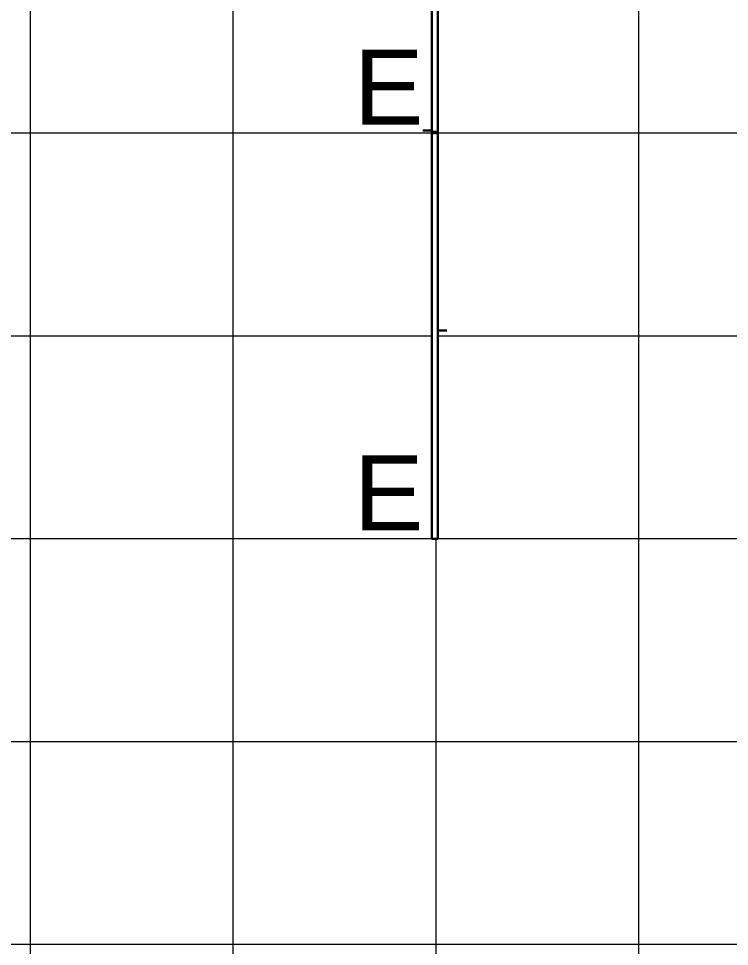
# Model space of a CAD drawing. Header units: inches. Extents: x -203 to 2908, y -968 to 768.
# Drawn here: x 1103.7 to 1187.9, y -456.5 to -346.7 of the extents above; entities that cross this region are included whole.
import ezdxf

# ---------------------------------------------------------------- set-up
doc = ezdxf.new("R2010")
doc.units = ezdxf.units.IN
doc.header["$MEASUREMENT"] = 0
for name, color, linetype, lineweight in [('A-CLNG-PATT', 13, 'Continuous', 13), ('E-LITE-EQPM', 33, 'Continuous', 9), ('E-LITE-EQPM-IDEN', 33, 'Continuous', 9)]:
    doc.layers.add(name, color=color, linetype=linetype, lineweight=lineweight)
doc.styles.add('Arial', font='arial.ttf', dxfattribs={"height": 8.85179640718562})

# ---------------------------------------------------------------- blocks, each defined once
blk = doc.blocks.new('Lighting fixture TBLS-HX-2-24-B-U-W - TBLS-HX-2-24-5544030-LEVEL 8 - RCP')
at = {"layer": 'E-LITE-EQPM', "lineweight": 30}
for p, q in [((-0.349999999999741, 11.6749999999995), (0.3500000000002578, 11.6749999999995)), ((-0.349999999999741, 11.6749999999995), (-0.349999999999741, -36.4810187514744)), ((-0.2812499999995203, 11.72204317854078), (0.2812500000000136, 11.72204317854078)), ((-0.2812499999995203, 11.72204317854078), (-0.2812499999995203, 11.6749999999993)), ((0.2812500000000136, 11.6749999999993), (0.2812500000000136, 11.72204317854078)), ((0.3500000000002578, -36.4810187514744), (0.3500000000002578, 11.6749999999995)), ((0.510527646964931, 11.82747178566501), (1.410527646964624, 11.82747178566501)), ((-0.5105276469664658, -11.82747178566603), (-1.41052764696667, -11.82747178566603)), ((0.3500000000002578, -36.4810187514744), (-0.349999999999741, -36.4810187514744))]:
    blk.add_line(p, q, dxfattribs=at)
blk = doc.blocks.new('Lighting fixture TBLS-HX-2-24-B-U-W - TBLS-HX-2-24-V37-LEVEL 8 - RCP')
at = {"layer": 'E-LITE-EQPM', "lineweight": 30}
for p, q in [((-0.349999999999741, 11.6749999999995), (0.3500000000002578, 11.6749999999995)), ((-0.349999999999741, 11.6749999999995), (-0.349999999999741, -36.4810187514744)), ((0.3500000000002578, -36.4810187514744), (0.3500000000002578, 11.6749999999995)), ((0.5105276469647605, 11.82747178566501), (1.410527646964453, 11.82747178566501)), ((-0.5105276469666363, -11.82747178566603), (-1.410527646966841, -11.82747178566603)), ((0.3500000000002578, -36.4810187514744), (-0.349999999999741, -36.4810187514744))]:
    blk.add_line(p, q, dxfattribs=at)

msp = doc.modelspace()

# ---------------------------------------------------------------- hatches: boundary and pattern name
at = {"layer": 'A-CLNG-PATT'}
h = msp.add_hatch(dxfattribs=at)
h.set_pattern_fill('FP_32', color=256, style=0, pattern_type=2)
h.set_pattern_definition([(90, (1129.11, -216.283), (24, -1.469576158976824e-15), []), (0, (1129.11, -216.283), (0, -24), [])])
h.paths.add_polyline_path([(1165.54596294859, -16.96655064595421), (1179.420962948592, -16.96655064595216), (1179.420962948592, -3.091550645952509), (1165.545962948591, -3.091550645952509), (1165.54596294859, -16.17914907114971)], flags=0)
h.paths.add_polyline_path([(1192.858462948587, -524.9389551134083), (1192.858462948587, -356.4082285601392), (1289.858462948588, -356.4082285601392), (1289.858462948588, -313.6325165555185), (1153.328798625117, -313.6325165555191), (1153.328798625117, -408.2832285601388), (1152.628798625117, -408.2832285601388), (1152.628798625117, -313.6325165555191), (1105.110394306885, -313.6325165555191), (1105.110394306885, -310.0775573389705), (1289.858462948588, -310.0775573389698), (1289.858462948586, -296.1582285601396), (1140.733462948587, -296.1582285601396), (1140.733462948587, -178.5304289402169), (1179.420962948592, -178.5304289402169), (1179.420962948592, -142.2804289402161), (1179.266989988655, -142.2804289402161), (1179.266989988655, -178.2804289402158), (1153.266989988656, -178.2804289402158), (1153.266989988656, -142.2804289402161), (1165.545962948591, -142.2804289402161), (1165.54596294859, -16.96655064595421), (1095.292525495031, -16.96655064595268), (1095.292525495031, -29.09172933682032), (1065.228306768251, -29.09172933682015), (1065.228306768251, -3.091729336820776), (993.7334803340616, -3.091550645952509), (993.7334803340616, -227.3264629265263), (968.7412392189514, -227.3357967128444), (968.7412392189514, -328.3661500240254), (972.7412352189515, -328.3661500240254), (972.7412352189515, -330.3661500240254), (968.7412392189514, -330.3661500240254), (968.7412392189514, -331.0278053621774), (971.741239218952, -331.0278053621774), (971.7346117899467, -362.2200867885794), (970.8037392189517, -362.2200867885794), (970.8037392189517, -362.6528053621776), (971.741239218952, -362.6528053621776), (971.7346117899467, -393.6161500240252), (968.7412392189514, -393.6161500240252), (968.7412392189514, -394.109103667973), (972.7412352189515, -394.109103667973), (972.7412352189515, -396.1091036679729), (968.7412392189514, -396.1091036679729), (968.7412460038977, -524.938944600013), (1124.051144434129, -524.9389551134083)], flags=0)
h.paths.add_polyline_path([(1116.695482001427, -484.1581973681425), (1115.829456597642, -483.6581973681426), (1123.185119030345, -470.917816311376), (1115.829456597642, -458.1774352546095), (1116.695482001427, -457.6774352546093), (1124.051144434129, -470.4178163113762), (1138.762469299534, -470.4178163113762), (1138.762469299534, -471.4178163113759), (1124.051144434129, -471.4178163113759), (1116.984157136021, -483.6581973681426)], flags=0)
h.paths.add_polyline_path([(1036.555599277295, -479.7238271262873), (1036.055599277295, -478.8578017225026), (1048.795980334062, -471.5021392898), (1048.795980334062, -456.7908144243948), (1049.795980334062, -456.7908144243948), (1049.795980334062, -471.5021392898), (1062.536361390828, -478.8578017225023), (1062.036361390828, -479.7238271262869), (1049.295980334062, -472.3681646935843), (1036.724777967961, -479.6261517636898)], flags=0)
h.paths.add_polyline_path([(1008.394057368979, -360.2361853815974), (1008.393164728108, -360.0247248131209), (1007.218270978151, -359.9845636485286), (1007.218270978151, -359.8570887476547), (1008.118270978151, -359.8570887476547), (1008.118270978151, -359.9843423413312), (1008.3934195877, -360.0247248131209)], flags=0)
h.paths.add_polyline_path([(1008.910048625116, -456.2832285601394), (1008.278798625116, -456.2832285601394), (1008.278798625116, -408.0247248131213), (1007.218270978151, -407.984563648529), (1007.218270978151, -407.857088747655), (1008.118270978151, -407.857088747655), (1008.118270978151, -407.9843423413312), (1008.278798625116, -407.9416702828577), (1008.278798625116, -360.2832285601391), (1008.347548625117, -360.2832285601391), (1008.347548625117, -360.2361853815974), (1008.564632556415, -360.2361853815974), (1008.591583893435, -360.0633567785296), (1008.605504911057, -360.0727912656715), (1008.666013356798, -360.2361853815974), (1008.910048625116, -360.2361853815974), (1008.910048625116, -360.2832285601391), (1008.978798625116, -360.2832285601391), (1008.978798625116, -383.8917323071565), (1010.039326272082, -383.9318934717488), (1010.039326272082, -384.0593683726231), (1009.139326272082, -384.0593683726231), (1009.139326272082, -383.9321147789462), (1008.978798625116, -383.97478683742), (1008.978798625116, -431.8917323071565), (1010.039326272082, -431.9318934717491), (1010.039326272082, -432.0593683726234), (1009.139326272082, -432.0593683726234), (1009.139326272082, -431.9321147789465), (1008.978798625116, -431.9747868374204), (1008.978798625116, -456.2832285601394)], flags=0)
h.paths.add_polyline_path([(1009.639785702063, -431.8802927037736), (1009.639785702063, -431.8676562749932), (1009.589326272082, -431.8802927037736)], flags=0)
h.paths.add_polyline_path([(1009.139326272082, -431.8552538027894), (1009.139326272082, -431.828113153727), (1009.251059496829, -431.8529842356565)], flags=0)
h.paths.add_polyline_path([(1081.110394306887, -384.2857295345157), (1080.410394306886, -384.2857295345157), (1080.410394306886, -336.4994101887427), (1081.110394306887, -336.4994101887427), (1081.110394306887, -378.9730786763815)], flags=0)
h.paths.add_polyline_path([(1009.139326272082, -383.855253802789), (1009.139326272082, -383.828113153727), (1009.251059496829, -383.8529842356562)], flags=0)
h.paths.add_polyline_path([(968.9287392189517, -362.6528053621776), (968.9287392189517, -362.2200867885794), (968.7412392189514, -362.2200867885794), (968.7412392189514, -362.6528053621776)], flags=0)
h.paths.add_polyline_path([(1081.110394306887, -336.2857295345156), (1080.410394306886, -336.2857295345156), (1080.410394306886, -288.4994101887425), (1081.110394306887, -288.4994101887425), (1081.110394306887, -333.9762688941331)], flags=0)
h.paths.add_polyline_path([(1261.110394306887, -327.2832285601393), (1260.333937171579, -327.1810060390067), (1259.610394306886, -326.8813047714927), (1258.989073963327, -326.4045489036993), (1258.512318095533, -325.7832285601393), (1258.212616828019, -325.0596856954467), (1258.110394306887, -324.2832285601391), (1258.212616828019, -323.5067714248316), (1258.512318095533, -322.7832285601393), (1258.989073963327, -322.1619082165796), (1259.610394306886, -321.6851523487862), (1260.333937171579, -321.3854510812722), (1261.110394306887, -321.2832285601394), (1261.886851442194, -321.3854510812722), (1262.610394306886, -321.6851523487862), (1263.231714650446, -322.1619082165798), (1263.70847051824, -322.7832285601393), (1264.008171785754, -323.5067714248311), (1264.110394306886, -324.2832285601398), (1264.008171785754, -325.0596856954465), (1263.70847051824, -325.7832285601393), (1263.231714650446, -326.4045489036989), (1262.610394306886, -326.8813047714927), (1261.886851442194, -327.1810060390067)], flags=0)
h.paths.add_polyline_path([(1189.110394306886, -327.2832285601388), (1188.333937171579, -327.1810060390067), (1187.610394306887, -326.8813047714927), (1186.989073963327, -326.4045489036989), (1186.512318095533, -325.7832285601393), (1186.212616828019, -325.0596856954467), (1186.110394306887, -324.2832285601398), (1186.212616828019, -323.506771424832), (1186.512318095533, -322.7832285601393), (1186.989073963327, -322.1619082165798), (1187.610394306887, -321.6851523487862), (1188.333937171579, -321.3854510812722), (1189.110394306887, -321.2832285601394), (1189.886851442194, -321.3854510812722), (1190.610394306887, -321.6851523487862), (1191.231714650446, -322.1619082165798), (1191.70847051824, -322.7832285601393), (1192.008171785753, -323.5067714248311), (1192.110394306886, -324.2832285601394), (1192.008171785754, -325.0596856954462), (1191.70847051824, -325.7832285601389), (1191.231714650446, -326.4045489036989), (1190.610394306886, -326.881304771493), (1189.886851442199, -327.1810060390064)], flags=0)
h.paths.add_polyline_path([(1128.628798625117, -288.4441464521489), (1128.628798625117, -192.2494101887424), (1129.328798625117, -192.2494101887424), (1129.328798625117, -288.4441464521489)], flags=0)
h.paths.add_polyline_path([(1032.278798625116, -264.2832285601389), (1032.278798625116, -216.4207902108797), (1032.978798625116, -216.4207902108797), (1032.978798625116, -264.2832285601389)], flags=0)
h.paths.add_polyline_path([(1032.278798625116, -216.283228560139), (1032.278798625116, -168.4207902108797), (1032.978798625116, -168.4207902108797), (1032.978798625116, -216.283228560139)], flags=0)
h.paths.add_polyline_path([(1080.525662165109, -69.71634275041758), (1080.524815988947, -69.50488218194128), (1079.349866659921, -69.46472101734882), (1079.349866659921, -69.3372461164747), (1080.249866659921, -69.3372461164747), (1080.249866659921, -69.46449971015123), (1080.525057515065, -69.50488218194128)], flags=0)
h.paths.add_polyline_path([(1080.850394306886, -168.283228560139), (1080.410394306886, -168.283228560139), (1080.410394306886, -117.5048821819413), (1079.349866659921, -117.464721017349), (1079.349866659921, -117.3372461164747), (1080.249866659921, -117.3372461164747), (1080.249866659921, -117.4644997101512), (1080.410394306886, -117.4218276516776), (1080.410394306886, -69.76338592895893), (1080.479144306887, -69.76338592895893), (1080.479144306887, -69.71634275041758), (1080.696228238185, -69.71634275041758), (1080.723179575205, -69.54351414734991), (1080.737100592827, -69.55294863449181), (1080.797609038568, -69.71634275041758), (1081.041644306886, -69.71634275041758), (1081.041644306886, -69.76338592895893), (1081.110394306887, -69.76338592895893), (1081.110394306887, -93.3718896759763), (1082.170921953852, -93.41205084056877), (1082.170921953852, -93.53952574144306), (1081.270921953852, -93.53952574144306), (1081.270921953852, -93.41227214776636), (1081.110394306887, -93.4549442062402), (1081.110394306887, -141.3718896759765), (1082.170921953852, -141.4120508405688), (1082.170921953852, -141.539525741443), (1081.270921953852, -141.539525741443), (1081.270921953852, -141.4122721477665), (1081.110394306887, -141.4549442062402), (1081.110394306887, -168.283228560139), (1080.896034235418, -168.283228560139)], flags=0)
h.paths.add_polyline_path([(1081.270921953852, -141.3354111716094), (1081.270921953852, -141.308270522547), (1081.382655178599, -141.3331416044763)], flags=0)
h.paths.add_polyline_path([(1033.094057368979, -24.23618538159712), (1033.093164728108, -24.02472481312082), (1031.918270978151, -23.98456364852836), (1031.918270978151, -23.85708874765407), (1032.818270978151, -23.85708874765407), (1032.818270978151, -23.98434234133077), (1033.093419587699, -24.02472481312082)], flags=0)
h.paths.add_polyline_path([(1033.193158696585, -120.2832285601391), (1032.978798625116, -120.2832285601391), (1032.978798625116, -72.02472481312081), (1031.918270978151, -71.98456364852835), (1031.918270978151, -71.85708874765423), (1032.818270978151, -71.85708874765423), (1032.818270978151, -71.98434234133076), (1032.978798625116, -71.94167028285709), (1032.978798625116, -24.28322856013846), (1033.047548625116, -24.28322856013846), (1033.047548625116, -24.23618538159712), (1033.264632556415, -24.23618538159712), (1033.291583893435, -24.06335677852928), (1033.305504911057, -24.07279126567118), (1033.366013356798, -24.23618538159712), (1033.610048625116, -24.23618538159712), (1033.610048625116, -24.28322856013846), (1033.678798625116, -24.28322856013846), (1033.678798625116, -47.89173230715584), (1034.739326272082, -47.9318934717483), (1034.739326272082, -48.05936837262242), (1033.839326272082, -48.05936837262242), (1033.839326272082, -47.93211477894589), (1033.678798625116, -47.97478683741956), (1033.678798625116, -95.89173230715583), (1034.739326272082, -95.9318934717483), (1034.739326272082, -96.05936837262259), (1033.839326272082, -96.05936837262259), (1033.839326272082, -95.93211477894606), (1033.678798625116, -95.97478683741973), (1033.678798625116, -120.2832285601391), (1033.238798625116, -120.2832285601391)], flags=0)
h.paths.add_polyline_path([(1034.339785702063, -95.88029270377312), (1034.339785702063, -95.86765627499288), (1034.289326272082, -95.88029270377312)], flags=0)
h.paths.add_polyline_path([(1033.839326272082, -95.85525380278874), (1033.839326272082, -95.82811315372633), (1033.951059496829, -95.85298423565568)], flags=0)
h.paths.add_polyline_path([(1081.270921953852, -93.33541117160921), (1081.270921953852, -93.3082705225468), (1081.382655178599, -93.33314160447615)], flags=0)
h.paths.add_polyline_path([(1079.799866659921, -69.56850133537078), (1080.138133435173, -69.5436302534416), (1079.865522909921, -69.56850133537078)], flags=0)
h.paths.add_polyline_path([(1034.339785702063, -47.88029270377313), (1034.339785702063, -47.86765627499289), (1034.289326272082, -47.88029270377313)], flags=0)
h.paths.add_polyline_path([(1033.839326272082, -47.85525380278875), (1033.839326272082, -47.82811315372634), (1033.951059496829, -47.85298423565569)], flags=0)

# ---------------------------------------------------------------- block references
at = {"layer": 'E-LITE-EQPM', "lineweight": 30, "extrusion": (0, 0, -1)}
for name, p in [('Lighting fixture TBLS-HX-2-24-B-U-W - TBLS-HX-2-24-5544030-LEVEL 8 - RCP', (-1152.978798625116, -323.8022098086641)), ('Lighting fixture TBLS-HX-2-24-B-U-W - TBLS-HX-2-24-V37-LEVEL 8 - RCP', (-1152.978798625116, -371.8022098086641))]:
    msp.add_blockref(name, p, dxfattribs=at)

# ---------------------------------------------------------------- texts
at = {"layer": 'E-LITE-EQPM-IDEN', "char_height": 8.85179640718562, "width": 9.827999999999989, "attachment_point": 2, "line_spacing_factor": 0.9385317878468563, "style": 'Arial'}
for insert in [(1147.522460325186, -350.4265369739971), (1147.522460325186, -398.426536973997)]:
    msp.add_mtext('E', dxfattribs=dict(at, insert=insert))

doc.saveas('drawing.dxf')
